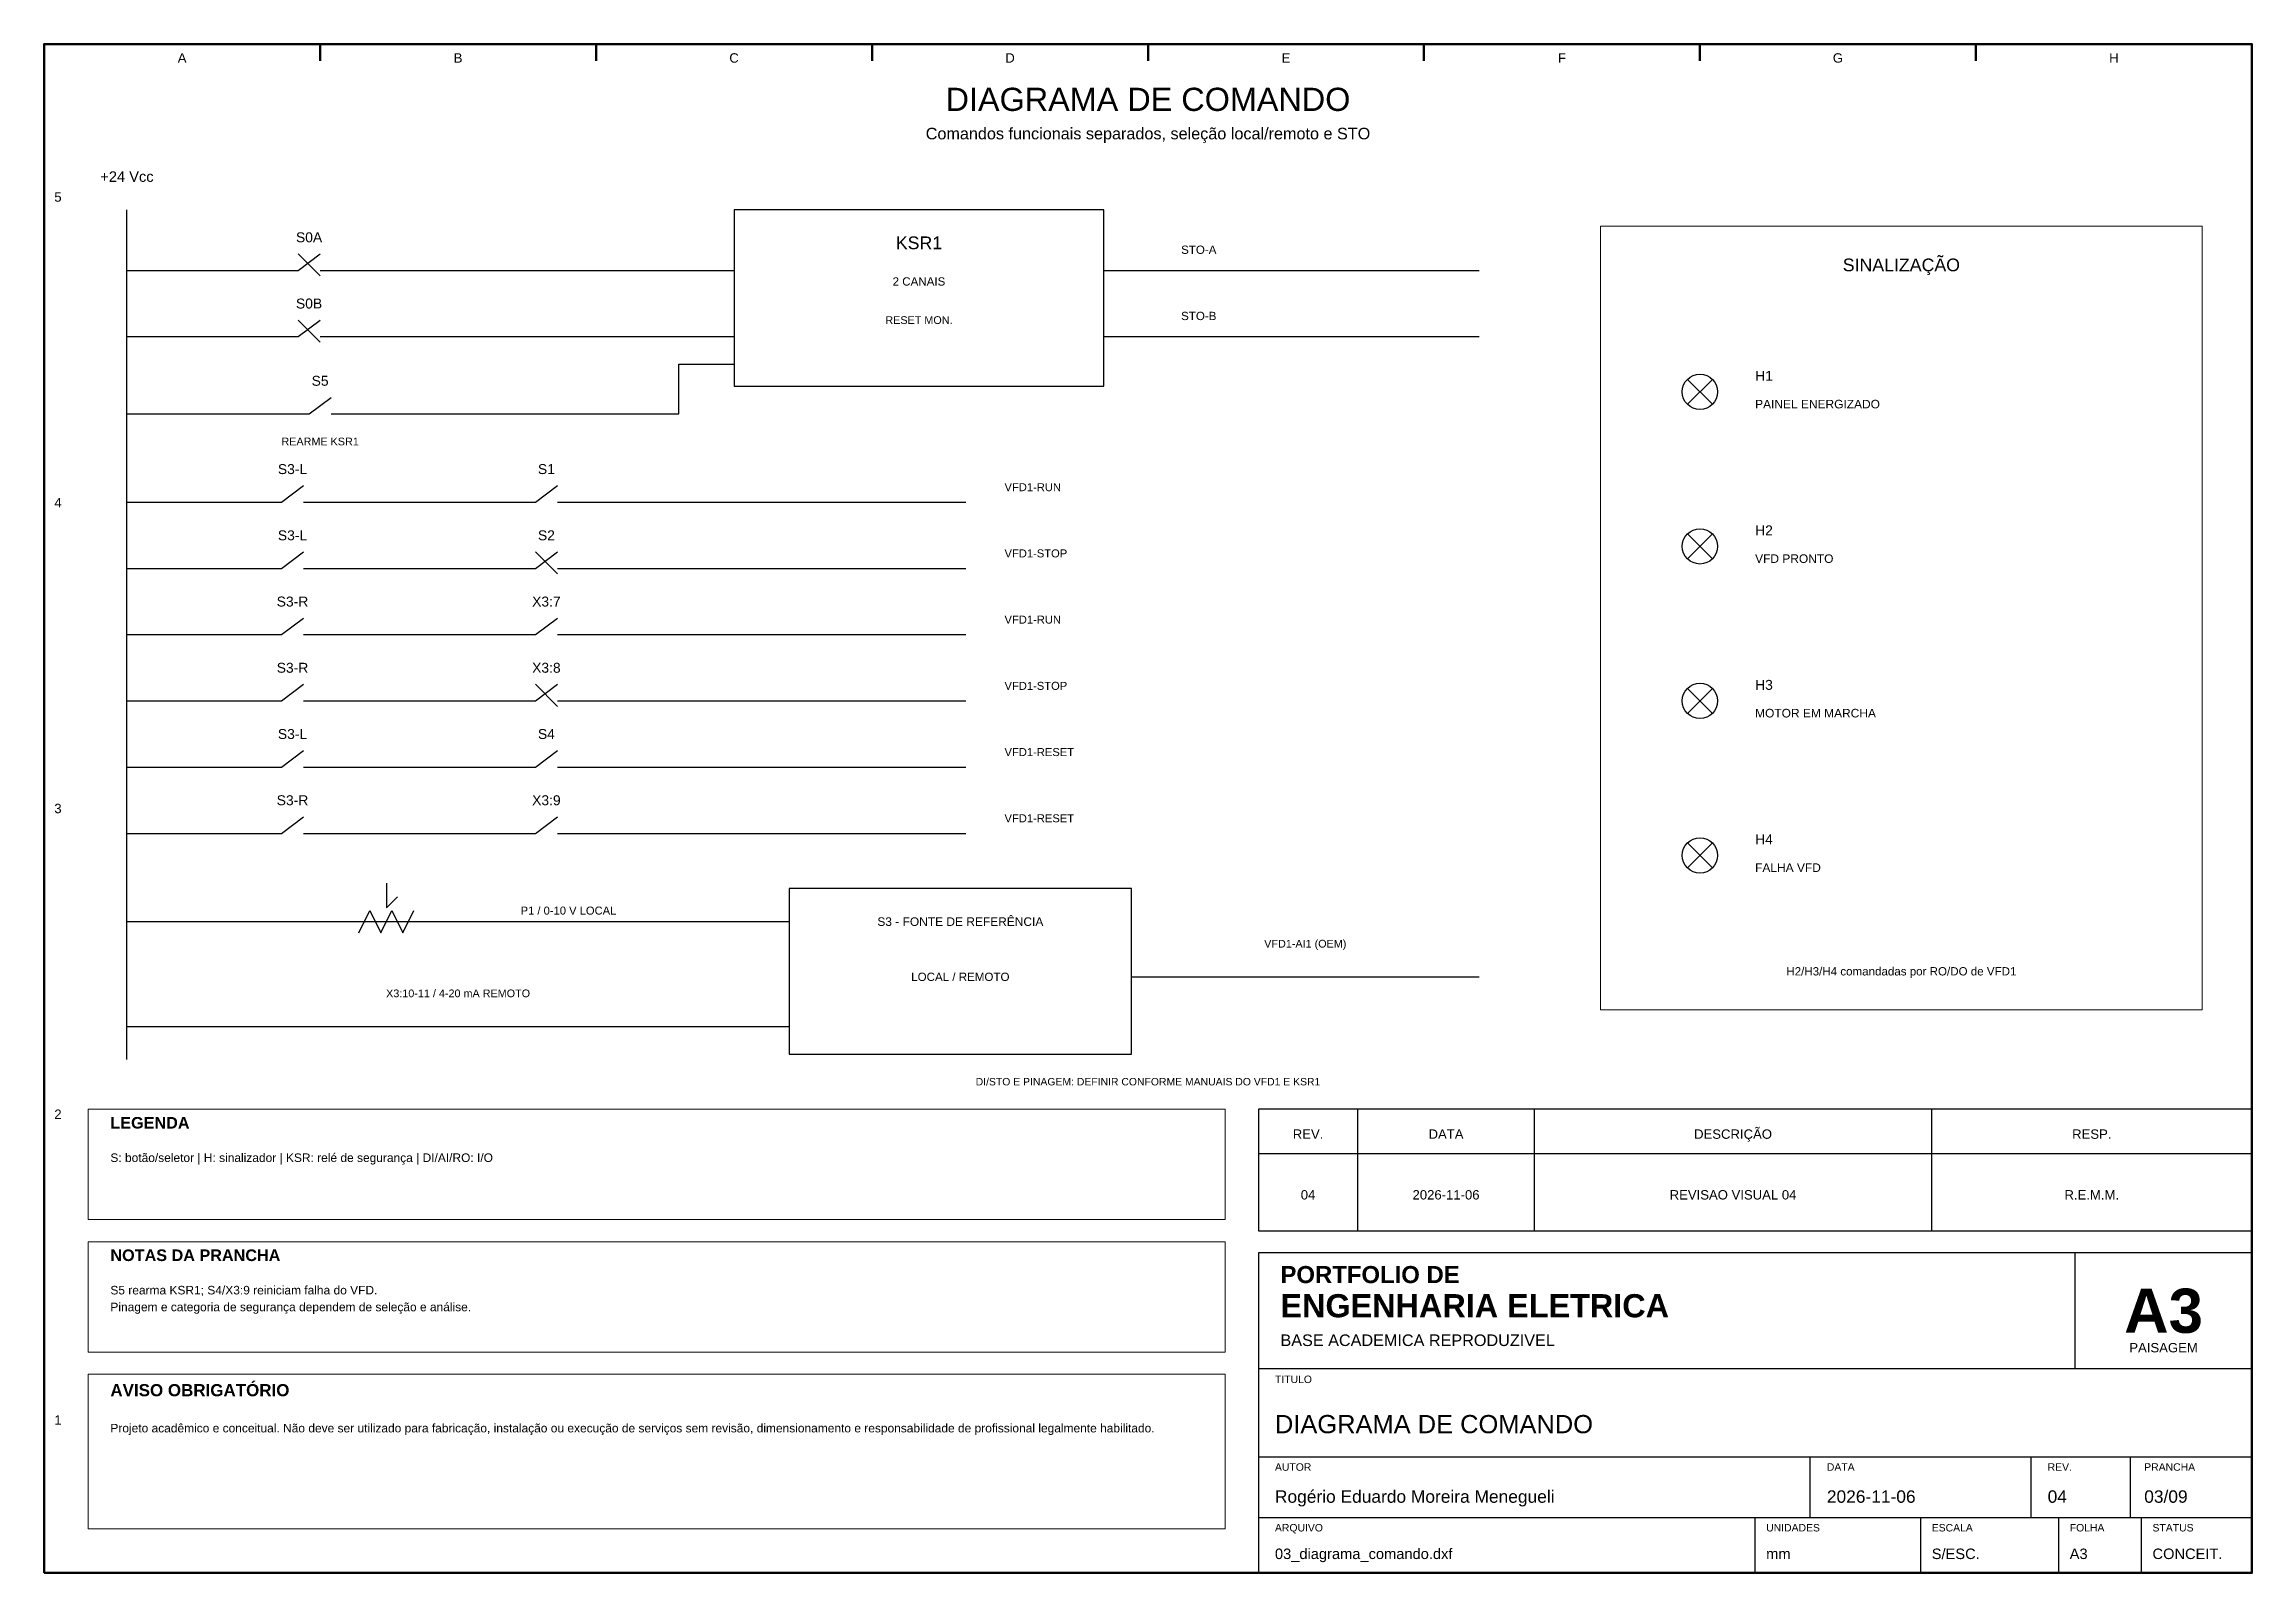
# Model space of a CAD drawing. Header units: millimetres. Extents: x 10 to 410, y 10 to 287.
import ezdxf
from ezdxf.enums import TextEntityAlignment as Align

# ---------------------------------------------------------------- set-up
doc = ezdxf.new("R2010")
doc.units = ezdxf.units.MM
for name, color, linetype, lineweight in [('00_MOLDURA', 7, 'CONTINUOUS', 50), ('01_CARIMBO', 7, 'CONTINUOUS', 25), ('02_TEXTO', 7, 'CONTINUOUS', 18), ('06_COMANDO', 94, 'CONTINUOUS', 25), ('07_INSTRUMENTACAO', 202, 'CONTINUOUS', 25), ('12_LEGENDA', 7, 'CONTINUOUS', 18), ('13_NOTAS', 7, 'CONTINUOUS', 18)]:
    doc.layers.add(name, color=color, linetype=linetype, lineweight=lineweight)
doc.styles.add('PORTFOLIO_TEXTO', font='arial.ttf')
doc.styles.add('PORTFOLIO_TITULO', font='arialbd.ttf', dxfattribs={"width": 0.92})

# ---------------------------------------------------------------- blocks, each defined once
blk = doc.blocks.new('CARIMBO_A3')
at = {"layer": '01_CARIMBO'}
for p, q in [((148, 37), (148, 58)), ((0, 37), (180, 37)), ((0, 21), (180, 21)), ((100, 10), (100, 21)), ((140, 10), (140, 21)), ((158, 10), (158, 21)), ((0, 10), (180, 10)), ((90, 0), (90, 10)), ((120, 0), (120, 10)), ((145, 0), (145, 10)), ((160, 0), (160, 10))]:
    blk.add_line(p, q, dxfattribs=at)
blk.add_lwpolyline([(0, 0), (180, 0), (180, 58), (0, 58)], close=True, dxfattribs=at)
at = {"layer": '01_CARIMBO', "style": 'PORTFOLIO_TEXTO'}
for s, p in [('TITULO', (3, 34.4)), ('AUTOR', (3, 18.5)), ('DATA', (103, 18.5)), ('REV.', (143, 18.5)), ('PRANCHA', (160.5, 18.5)), ('ARQUIVO', (3, 7.5)), ('UNIDADES', (92, 7.5)), ('ESCALA', (122, 7.5)), ('FOLHA', (147, 7.5)), ('STATUS', (162, 7.5))]:
    blk.add_text(s, height=1.35, dxfattribs=at).set_placement(p)
at = {"layer": '02_TEXTO'}
for s, height, style, p in [('PORTFOLIO DE', 3.1, 'PORTFOLIO_TITULO', (4, 52.5)), ('ENGENHARIA ELETRICA', 4.2, 'PORTFOLIO_TITULO', (4, 46.3)), ('BASE ACADEMICA REPRODUZIVEL', 2.1, 'PORTFOLIO_TEXTO', (4, 41.1))]:
    blk.add_text(s, height=height, dxfattribs=dict(at, style=style)).set_placement(p)
for s, height, style, p in [('A3', 8, 'PORTFOLIO_TITULO', (164, 47.5)), ('PAISAGEM', 1.7, 'PORTFOLIO_TEXTO', (164, 40.8))]:
    blk.add_text(s, height=height, dxfattribs=dict(at, style=style)).set_placement(p, align=Align.MIDDLE_CENTER)
at = {"layer": '02_TEXTO', "style": 'PORTFOLIO_TEXTO'}
for tag, p, height in [('TITULO', (3, 25.3), 3.3), ('AUTOR', (3, 12.7), 2.25), ('DATA', (103, 12.7), 2.25), ('REVISAO', (143, 12.7), 2.25), ('PRANCHA', (160.5, 12.7), 2.25), ('ARQUIVO', (3, 2.5), 1.9), ('UNIDADES', (92, 2.5), 1.9), ('ESCALA', (122, 2.5), 1.9), ('FOLHA', (147, 2.5), 1.9), ('STATUS', (162, 2.5), 1.9)]:
    blk.add_attdef(tag, p, '', height=height, dxfattribs=at)
blk = doc.blocks.new('P01_CONTATO_NF')
at = {"layer": '06_COMANDO'}
for p, q in [((-7, 0), (-2, 0)), ((-2, 0), (2, 3)), ((-2, 3), (2, -1)), ((2, 0), (7, 0))]:
    blk.add_line(p, q, dxfattribs=at)
blk = doc.blocks.new('P01_CONTATO_NA')
at = {"layer": '06_COMANDO'}
for p, q in [((-7, 0), (-2, 0)), ((-2, 0), (2, 3)), ((2, 0), (7, 0))]:
    blk.add_line(p, q, dxfattribs=at)
blk = doc.blocks.new('P01_POT')
at = {"layer": '07_INSTRUMENTACAO'}
for p, q in [((0, 7), (0, 2.5)), ((0, 2.5), (2, 4.5)), ((-8, 0), (8, 0)), ((-5, -2), (-3, 2)), ((-3, 2), (-1, -2)), ((-1, -2), (1, 2)), ((1, 2), (3, -2)), ((3, -2), (5, 2))]:
    blk.add_line(p, q, dxfattribs=at)
blk = doc.blocks.new('P01_LAMPADA')
at = {"layer": '06_COMANDO'}
for p, q in [((-2.2, -2.2), (2.2, 2.2)), ((-2.2, 2.2), (2.2, -2.2))]:
    blk.add_line(p, q, dxfattribs=at)
blk.add_circle((0, 0), 3.2, dxfattribs=at)

msp = doc.modelspace()

# ---------------------------------------------------------------- linework, layer by layer
at = {"layer": '00_MOLDURA'}
for p, q in [((60, 287), (60, 284)), ((110, 287), (110, 284)), ((160, 287), (160, 284)), ((210, 287), (210, 284)), ((260, 287), (260, 284)), ((310, 287), (310, 284)), ((360, 287), (360, 284))]:
    msp.add_line(p, q, dxfattribs=at)
msp.add_lwpolyline([(10, 10), (410, 10), (410, 287), (10, 287)], close=True, dxfattribs=at)
at = {"layer": '01_CARIMBO'}
for p, q in [((248, 72), (248, 94)), ((280, 72), (280, 94)), ((352, 72), (352, 94)), ((230, 86), (410, 86))]:
    msp.add_line(p, q, dxfattribs=at)
msp.add_lwpolyline([(230, 72), (410, 72), (410, 94), (230, 94)], close=True, dxfattribs=at)
at = {"layer": '06_COMANDO'}
for p, q in [((25, 103), (25, 257)), ((25, 246), (51, 246)), ((65, 246), (135, 246)), ((202, 246), (270, 246)), ((25, 234), (51, 234)), ((65, 234), (135, 234)), ((202, 234), (270, 234)), ((125, 220), (125, 229)), ((125, 229), (135, 229)), ((25, 220), (53, 220)), ((67, 220), (125, 220)), ((25, 204), (48, 204)), ((62, 204), (94, 204)), ((108, 204), (177, 204)), ((25, 192), (48, 192)), ((62, 192), (94, 192)), ((108, 192), (177, 192)), ((25, 180), (48, 180)), ((62, 180), (94, 180)), ((108, 180), (177, 180)), ((25, 168), (48, 168)), ((62, 168), (94, 168)), ((108, 168), (177, 168)), ((25, 156), (48, 156)), ((62, 156), (94, 156)), ((108, 156), (177, 156)), ((25, 144), (48, 144)), ((62, 144), (94, 144)), ((108, 144), (177, 144))]:
    msp.add_line(p, q, dxfattribs=at)
msp.add_lwpolyline([(135, 225), (202, 225), (202, 257), (135, 257)], close=True, dxfattribs=at)
at = {"layer": '07_INSTRUMENTACAO'}
for p, q in [((25, 128), (64, 128)), ((80, 128), (145, 128)), ((207, 118), (270, 118)), ((25, 109), (145, 109))]:
    msp.add_line(p, q, dxfattribs=at)
msp.add_lwpolyline([(145, 104), (207, 104), (207, 134), (145, 134)], close=True, dxfattribs=at)
at = {"layer": '12_LEGENDA'}
for points in [[(292, 112), (401, 112), (401, 254), (292, 254)], [(18, 74), (224, 74), (224, 94), (18, 94)]]:
    msp.add_lwpolyline(points, close=True, dxfattribs=at)
at = {"layer": '13_NOTAS'}
for points in [[(18, 50), (224, 50), (224, 70), (18, 70)], [(18, 18), (224, 18), (224, 46), (18, 46)]]:
    msp.add_lwpolyline(points, close=True, dxfattribs=at)

# ---------------------------------------------------------------- block references
at = {"layer": '01_CARIMBO'}
msp.add_blockref('CARIMBO_A3', (230, 10), dxfattribs=at).add_auto_attribs({'TITULO': 'DIAGRAMA DE COMANDO', 'AUTOR': 'Rogério Eduardo Moreira Menegueli', 'DATA': '2026-11-06', 'REVISAO': '04', 'PRANCHA': '03/09', 'ARQUIVO': '03_diagrama_comando.dxf', 'UNIDADES': 'mm', 'ESCALA': 'S/ESC.', 'FOLHA': 'A3', 'STATUS': 'CONCEIT.'})
at = {"layer": '06_COMANDO'}
for name, p in [('P01_CONTATO_NF', (58, 246)), ('P01_CONTATO_NF', (58, 234)), ('P01_LAMPADA', (310, 224)), ('P01_CONTATO_NA', (60, 220)), ('P01_CONTATO_NA', (55, 204)), ('P01_CONTATO_NA', (101, 204)), ('P01_LAMPADA', (310, 196)), ('P01_CONTATO_NA', (55, 192)), ('P01_CONTATO_NF', (101, 192)), ('P01_CONTATO_NA', (55, 180)), ('P01_CONTATO_NA', (101, 180)), ('P01_CONTATO_NA', (55, 168)), ('P01_CONTATO_NF', (101, 168)), ('P01_LAMPADA', (310, 168)), ('P01_CONTATO_NA', (55, 156)), ('P01_CONTATO_NA', (101, 156)), ('P01_CONTATO_NA', (55, 144)), ('P01_CONTATO_NA', (101, 144)), ('P01_LAMPADA', (310, 140))]:
    msp.add_blockref(name, p, dxfattribs=at)
at = {"layer": '07_INSTRUMENTACAO'}
msp.add_blockref('P01_POT', (72, 128), dxfattribs=at)

# ---------------------------------------------------------------- texts
at = {"layer": '00_MOLDURA', "style": 'PORTFOLIO_TEXTO'}
for s, p in [('A', (35, 284.5)), ('B', (85, 284.5)), ('C', (135, 284.5)), ('D', (185, 284.5)), ('E', (235, 284.5)), ('F', (285, 284.5)), ('G', (335, 284.5)), ('H', (385, 284.5)), ('5', (12.5, 259.3)), ('4', (12.5, 203.9)), ('3', (12.5, 148.5)), ('2', (12.5, 93.1)), ('1', (12.5, 37.7))]:
    msp.add_text(s, height=1.7, dxfattribs=at).set_placement(p, align=Align.MIDDLE_CENTER)
at = {"layer": '01_CARIMBO', "style": 'PORTFOLIO_TEXTO'}
for s, p in [('REV.', (239, 89.5)), ('DATA', (264, 89.5)), ('DESCRIÇÃO', (316, 89.5)), ('RESP.', (381, 89.5))]:
    msp.add_text(s, height=1.7, dxfattribs=at).set_placement(p, align=Align.MIDDLE_CENTER)
at = {"layer": '02_TEXTO', "style": 'PORTFOLIO_TEXTO'}
for s, height, p in [('DIAGRAMA DE COMANDO', 4.2, (210, 277)), ('Comandos funcionais separados, seleção local/remoto e STO', 2.1, (210, 270.8)), ('2 CANAIS', 1.5, (168.5, 244)), ('RESET MON.', 1.4, (168.5, 237)), ('REARME KSR1', 1.4, (60, 215)), ('LOCAL / REMOTO', 1.5, (176, 118)), ('04', 1.7, (239, 78.5)), ('2026-11-06', 1.7, (264, 78.5)), ('REVISAO VISUAL 04', 1.7, (316, 78.5)), ('R.E.M.M.', 1.7, (381, 78.5))]:
    msp.add_text(s, height=height, dxfattribs=at).set_placement(p, align=Align.MIDDLE_CENTER)
for s, p in [('PAINEL ENERGIZADO', (320, 221)), ('VFD PRONTO', (320, 193)), ('MOTOR EM MARCHA', (320, 165)), ('FALHA VFD', (320, 137))]:
    msp.add_text(s, height=1.55, dxfattribs=at).set_placement(p)
at = {"layer": '06_COMANDO', "style": 'PORTFOLIO_TEXTO'}
for s, height, p in [('+24 Vcc', 1.9, (25, 263)), ('S0A', 1.8, (58, 252)), ('KSR1', 2.3, (168.5, 251)), ('S0B', 1.8, (58, 240)), ('S5', 1.8, (60, 226)), ('S3-L', 1.8, (55, 210)), ('S1', 1.8, (101, 210)), ('S3-L', 1.8, (55, 198)), ('S2', 1.8, (101, 198)), ('S3-R', 1.8, (55, 186)), ('X3:7', 1.8, (101, 186)), ('S3-R', 1.8, (55, 174)), ('X3:8', 1.8, (101, 174)), ('S3-L', 1.8, (55, 162)), ('S4', 1.8, (101, 162)), ('S3-R', 1.8, (55, 150)), ('X3:9', 1.8, (101, 150))]:
    msp.add_text(s, height=height, dxfattribs=at).set_placement(p, align=Align.MIDDLE_CENTER)
for s, p in [('H1', (320, 226)), ('H2', (320, 198)), ('H3', (320, 170)), ('H4', (320, 142))]:
    msp.add_text(s, height=1.8, dxfattribs=at).set_placement(p)
at = {"layer": '07_INSTRUMENTACAO', "style": 'PORTFOLIO_TEXTO'}
for s, height, p in [('STO-A', 1.5, (216, 249)), ('STO-B', 1.5, (216, 237)), ('VFD1-RUN', 1.45, (184, 206)), ('VFD1-STOP', 1.45, (184, 194)), ('VFD1-RUN', 1.45, (184, 182)), ('VFD1-STOP', 1.45, (184, 170)), ('VFD1-RESET', 1.45, (184, 158)), ('VFD1-RESET', 1.45, (184, 146))]:
    msp.add_text(s, height=height, dxfattribs=at).set_placement(p)
for s, height, p in [('P1 / 0-10 V LOCAL', 1.45, (105, 130)), ('S3 - FONTE DE REFERÊNCIA', 1.55, (176, 128)), ('VFD1-AI1 (OEM)', 1.4, (238.5, 124)), ('X3:10-11 / 4-20 mA REMOTO', 1.4, (85, 115))]:
    msp.add_text(s, height=height, dxfattribs=at).set_placement(p, align=Align.MIDDLE_CENTER)
at = {"layer": '12_LEGENDA', "style": 'PORTFOLIO_TEXTO'}
msp.add_text('SINALIZAÇÃO', height=2.3, dxfattribs=at).set_placement((346.5, 247), align=Align.MIDDLE_CENTER)
at = {"layer": '12_LEGENDA', "style": 'PORTFOLIO_TITULO'}
msp.add_text('LEGENDA', height=2.1, dxfattribs=at).set_placement((22, 90.5))
at = {"layer": '12_LEGENDA', "insert": (22, 86), "char_height": 1.55, "width": 198, "attachment_point": 1, "line_spacing_factor": 1.18, "style": 'PORTFOLIO_TEXTO'}
msp.add_mtext('S: botão/seletor | H: sinalizador | KSR: relé de segurança | DI/AI/RO: I/O', dxfattribs=at)
at = {"layer": '13_NOTAS', "style": 'PORTFOLIO_TEXTO'}
for s, height, p in [('H2/H3/H4 comandadas por RO/DO de VFD1', 1.5, (346.5, 119)), ('DI/STO E PINAGEM: DEFINIR CONFORME MANUAIS DO VFD1 E KSR1', 1.35, (210, 99))]:
    msp.add_text(s, height=height, dxfattribs=at).set_placement(p, align=Align.MIDDLE_CENTER)
at = {"layer": '13_NOTAS', "style": 'PORTFOLIO_TITULO'}
for s, height, p in [('NOTAS DA PRANCHA', 2.1, (22, 66.5)), ('AVISO OBRIGATÓRIO', 2.2, (22, 42))]:
    msp.add_text(s, height=height, dxfattribs=at).set_placement(p)
at = {"layer": '13_NOTAS', "char_height": 1.55, "width": 198, "attachment_point": 1, "line_spacing_factor": 1.18, "style": 'PORTFOLIO_TEXTO'}
for s, insert in [('S5 rearma KSR1; S4/X3:9 reiniciam falha do VFD.\\PPinagem e categoria de segurança dependem de seleção e análise.', (22, 62)), ('Projeto acadêmico e conceitual. Não deve ser utilizado para fabricação, instalação ou execução de serviços sem revisão, dimensionamento e responsabilidade de profissional legalmente habilitado.', (22, 37))]:
    msp.add_mtext(s, dxfattribs=dict(at, insert=insert))

doc.saveas('drawing.dxf')
